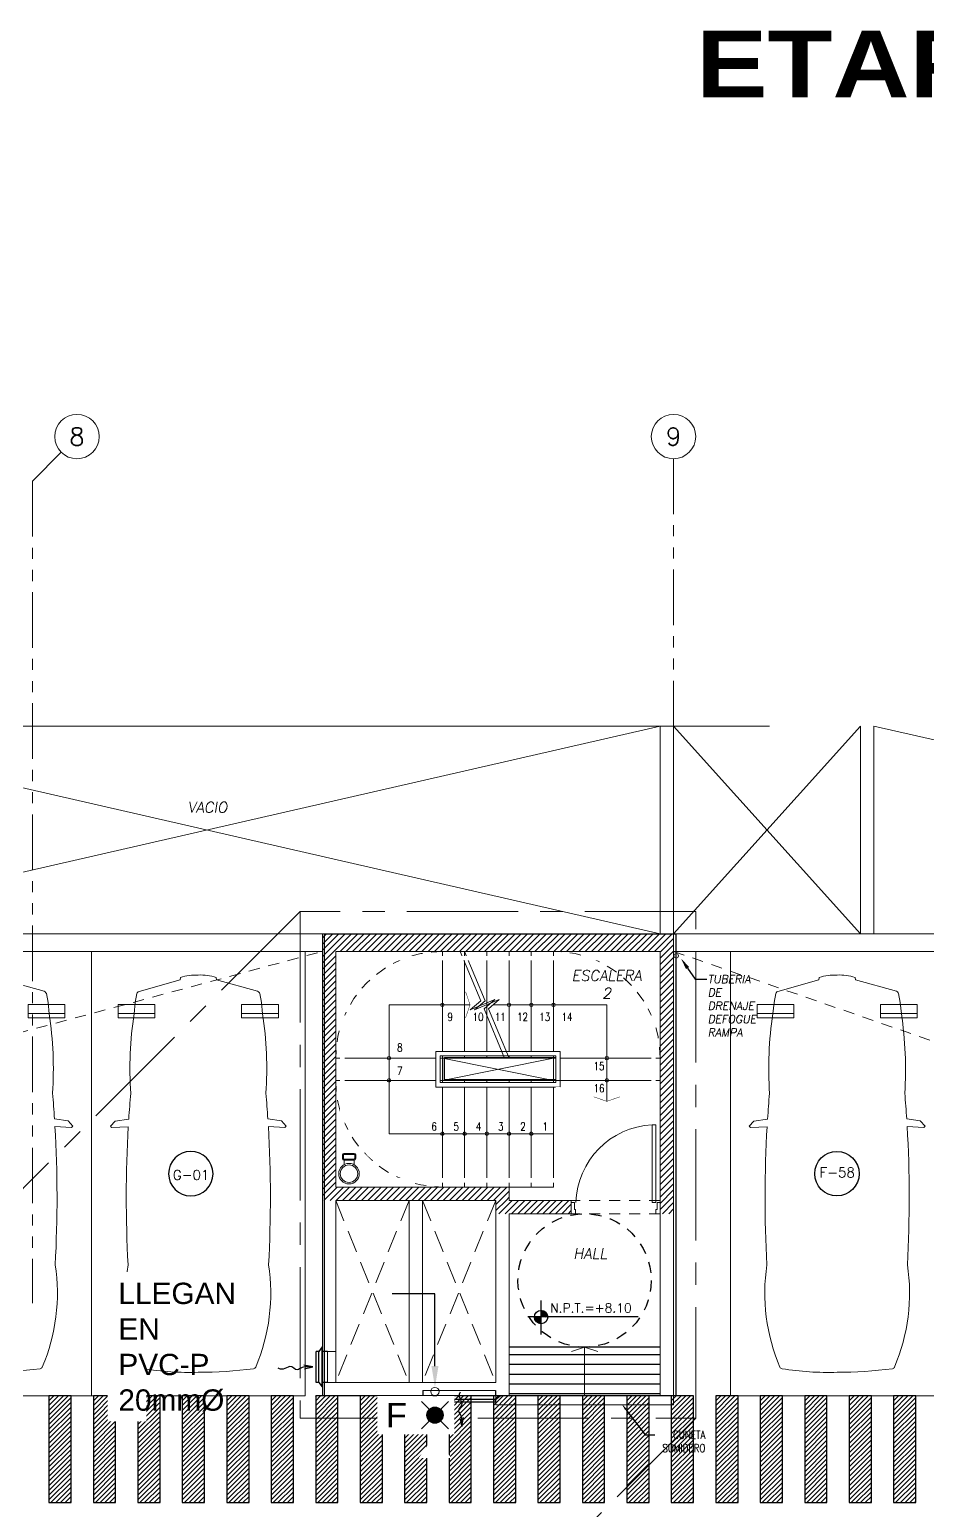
# Model space of a CAD drawing. Header units: millimetres. Extents: x 226317 to 226469, y 8188100 to 8188260.
# Drawn here: x 226388.61 to 226398.71, y 8188121.62 to 8188138.28 of the extents above; entities that cross this region are included whole.
import ezdxf
from ezdxf import colors
from ezdxf.entities.mleader import LeaderData, LeaderLine
from ezdxf.enums import TextEntityAlignment as Align
from ezdxf.math import Vec2, Vec3

# ---------------------------------------------------------------- set-up
doc = ezdxf.new("R2010")
doc.units = ezdxf.units.MM
doc.set_wipeout_variables(frame=1)
for name, pattern in [('CENTER', [2, 1.25, -0.25, 0.25, -0.25]), ('HIDDEN', [0.375, 0.25, -0.125]), ('HIDDEN2', [0.1875, 0.125, -0.0625]), ('PHANTOM', [2.5, 1.25, -0.25, 0.25, -0.25, 0.25, -0.25]), ('PHANTOM2', [1.25, 0.625, -0.125, 0.125, -0.125, 0.125, -0.125])]:
    doc.linetypes.add(name, pattern=pattern)
for name, color, linetype in [('A-BARANDAS', 8, 'Continuous'), ('A-COTAS INT', 8, 'Continuous'), ('A-EJES', 8, 'PHANTOM'), ('A-HATCH', 8, 'Continuous'), ('A-LINEAS', 8, 'Continuous'), ('A-MOBILIARIO', 8, 'Continuous'), ('A-MURO BAJO', 8, 'Continuous'), ('A-NIVELES-NPT', 8, 'Continuous'), ('A-NUMERO ESTAC', 8, 'Continuous'), ('A-PROYECCIONES', 8, 'HIDDEN2'), ('A-PUERTAS', 8, 'Continuous'), ('A-TEXTO-AMBIENTES', 8, 'Continuous'), ('A-TEXTO-INDICACIONES', 8, 'Continuous'), ('A_30_Extractores', 8, 'Continuous'), ('A_50_CortesElev', 8, 'CENTER'), ('CIRCULACION PEATONAL', 8, 'Continuous'), ('DLP_MURO BAJO', 8, 'Continuous'), ('L6 Linea fina', 8, 'Continuous'), ('MURO CF 120', 8, 'Continuous')]:
    doc.layers.add(name, color=color, linetype=linetype)
doc.layers.add('A-ETAPAS', color=8, linetype='Continuous', lineweight=35, plot=False)
for name, color, linetype, lineweight in [('A-MUROS', 8, 'Continuous', 30), ('MQ.DETECTOR HUMO', 5, 'Continuous', 30), ('MQ.FLECHAS', 135, 'Continuous', 15), ('MQ.TEXTO GENERAL', 8, 'Continuous', 40)]:
    doc.layers.add(name, color=color, linetype=linetype, lineweight=lineweight)
doc.layers.add('A-ÁREA COMÚN', color=8, linetype='Continuous', plot=False)
doc.styles.add('R160-75', font='ariblk.ttf', dxfattribs={"height": 0.6})
doc.styles.add('R80', font='romans.shx', dxfattribs={"width": 0.8, "oblique": 15, "height": 0.1})
doc.styles.add('ROMANS', font='ROMANS.shx', dxfattribs={"oblique": 10})
doc.styles.get("Standard").update_dxf_attribs({"font": 'arial.ttf'})
doc.styles.add('TXT_COTAS', font='romans.shx', dxfattribs={"width": 0.8})
pattern_1 = [(45, (1.768458536243998, -80.00223578419536), (-0.03535533905932738, 0.03535533905932738), [])]

# ---------------------------------------------------------------- blocks, each defined once
blk = doc.blocks.new('AVISADOR SONORO 1 EN 125')
blk.add_wipeout([(-0.6973033630051759, 0.18043970046551294), (-0.4329999999999927, 0), (-0.6973033630051759, -0.18043970046551294)]).dxf.layer = 'MQ.DETECTOR HUMO'
blk.add_wipeout([(-0.4329999999999927, 0.21649999999999636), (0, 0.21649999999999636), (0, -0.21649999999999636), (-0.4329999999999927, -0.21649999999999636)]).dxf.layer = 'MQ.DETECTOR HUMO'
at = {"layer": 'MQ.DETECTOR HUMO'}
h = blk.add_hatch(color=256, dxfattribs=at)
h.paths.add_polyline_path([(-0.2164999999995416, 1.591615728102624e-12), (-0.2807524361828655, 0.0642524361849155, 0.1989123673836356), (-0.3073666666664394, 2.273736754432321e-13, 0.1989123673780764), (-0.2807524361842297, -0.0642524361830965)])
h.paths.add_polyline_path([(-0.2807524361842297, -0.0642524361830965, 0.4142135623776499), (-0.152247563815763, -0.06425243618286913), (-0.2164999999995416, 1.591615728102624e-12)])
h.paths.add_polyline_path([(-0.152247563815763, -0.06425243618286913, 0.1989123673771977), (-0.1256333333335533, 2.273736754432321e-13, 0.1989123673822151), (-0.1522475638171272, 0.06425243618446075), (-0.2164999999995416, 1.591615728102624e-12)])
h.paths.add_polyline_path([(-0.2164999999995416, 1.591615728102624e-12), (-0.1522475638171272, 0.06425243618446075, 0.4142135623657308), (-0.2807524361828655, 0.0642524361849155)])
for p, q in [((-0.3695886181271817, -0.1530886181260485), (-0.06341138187417528, 0.1530886181278674)), ((-0.3695886181253627, 0.1530886181283222), (-0.06341138187326578, -0.1530886181265032))]:
    blk.add_line(p, q, dxfattribs=at)
blk.add_circle((-0.2164999999999964, 2.273736754432321e-13), 0.09086666666642247, dxfattribs=at)
blk = doc.blocks.new('ESTACION MANUAL 1 EN 125')
blk.add_wipeout([(-0.4329999999999927, 0.21649999999999636), (0, 0.21649999999999636), (0, -0.21649999999999636), (-0.4329999999999927, -0.21649999999999636)]).dxf.layer = 'MQ.DETECTOR HUMO'
at = {"layer": 'MQ.DETECTOR HUMO'}
blk.add_text('F', height=0.2750000000002501, dxfattribs=at).set_placement((-0.2165000000009059, 9.094947017729282e-13), align=Align.MIDDLE_CENTER)
blk = doc.blocks.new('MCF')
at = {"layer": 'MURO CF 120', "lineweight": 0}
h = blk.add_hatch(dxfattribs=at)
h.set_pattern_fill('_USER', color=8, scale=0.05, angle=45, style=0, pattern_type=0)
h.set_pattern_definition(pattern_1)
h.paths.add_polyline_path([(-48.09000099165132, -77.80005783587694), (-48.24015021629748, -77.80005783587694), (-48.24015021629748, -74.95004886109382), (-48.09000099165132, -74.95004886109382)])
h = blk.add_hatch(dxfattribs=at)
h.set_pattern_fill('_USER', color=8, scale=0.05, angle=45, style=0, pattern_type=0)
h.set_pattern_definition(pattern_1)
h.paths.add_polyline_path([(-48.0900009512261, -74.95004886761308), (-44.29000315975281, -74.9500487446785), (-44.29000315975281, -75.15004168823361), (-48.0900009512261, -75.1500418111682)])
h = blk.add_hatch(dxfattribs=at)
h.set_pattern_fill('_USER', color=8, scale=0.05, angle=45, style=0, pattern_type=0)
h.set_pattern_definition(pattern_1)
h.paths.add_polyline_path([(-44.44000100315316, -75.15004180930555), (-44.29000101535348, -75.15004181303084), (-44.29000101535348, -78.10008672624826), (-44.44000100315316, -78.10008672252297)])
h = blk.add_hatch(dxfattribs=at)
h.set_pattern_fill('_USER', color=8, scale=0.05, angle=45, style=0, pattern_type=0)
h.set_pattern_definition(pattern_1)
h.paths.add_polyline_path([(-46.14000102280988, -77.95014017261565), (-48.2401501982531, -77.95003909152001), (-48.24015020020306, -77.80004860367626), (-46.14000102475984, -77.8001496847719)])
h = blk.add_hatch(dxfattribs=at)
h.set_pattern_fill('_USER', color=8, scale=0.05, angle=45, style=0, pattern_type=0)
h.set_pattern_definition(pattern_1)
h.paths.add_polyline_path([(-45.44000142996083, -77.95008656568825), (-46.29000166000333, -77.95008656568825), (-46.29000166000333, -78.10004864353687), (-45.44000142996083, -78.10004864353687)])
blk = doc.blocks.new('EJES 1P')
at = {"layer": 'A-EJES', "color": 8, "linetype": 'PHANTOM2', "lineweight": 0}
blk.add_line((41.89755957908346, 5.415583045221865), (41.57433631157619, 5.092359777539968), dxfattribs=at)
for points in [[(48.78433626942569, 5.345278579741716), (48.78433520786348, -4.158154733479023)], [(41.57433628008584, 5.092359745875001), (41.57433525600936, -4.158155751414597)]]:
    blk.add_lwpolyline(points, dxfattribs=at)
at = {"layer": 'A-EJES', "color": 8, "linetype": 'Continuous', "lineweight": 0}
for centre in [(42.07433631713502, 5.592359740287066), (48.78433626898914, 5.59236075822264)]:
    blk.add_circle(centre, 0.25, dxfattribs=at)
at = {"layer": 'A-EJES', "color": 8, "linetype": 'Continuous', "lineweight": 0, "style": 'ROMANS'}
for s, p in [('8', (42.07433631713502, 5.592359739355743)), ('9', (48.78433626898914, 5.592360757291317))]:
    blk.add_text(s, height=0.2, dxfattribs=at).set_placement(p, align=Align.MIDDLE_CENTER)
blk = doc.blocks.new('EJE')
at = {"linetype": 'Continuous'}
blk.add_circle((-4.656613e-10, -3.7252903e-09), 0.5, dxfattribs=at)
at = {"layer": 'A-TEXTO-INDICACIONES', "style": 'ROMANS'}
blk.add_attdef('EJE', text='', height=0.22, rotation=1.067217058e-07, dxfattribs=at).set_placement((0.0068061400004788, 0.02766973558132052), align=Align.MIDDLE_CENTER)
blk = doc.blocks.new('numeración')
at = {"layer": 'A-NUMERO ESTAC', "color": 8, "lineweight": 0}
ref = blk.add_blockref('EJE', (-74.65543278484256, -87.20054372400045), dxfattribs=dict(at, xscale=-0.5, yscale=0.5, zscale=0.5, rotation=180))
ref.add_attrib('EJE', 'G-01', dxfattribs={"layer": 'A-TEXTO-INDICACIONES', "height": 0.11, "rotation": 359.9999998932783, "style": 'ROMANS'}).set_placement((-74.65202971483814, -87.21437859348953), align=Align.MIDDLE_CENTER)
at = {"layer": 'A-NUMERO ESTAC', "color": 8, "lineweight": 0, "xscale": 0.5, "yscale": 0.5, "zscale": 0.5}
blk.add_blockref('EJE', (-67.38830639203661, -87.20025485940278), dxfattribs=at).add_auto_attribs({'EJE': 'F-58'})
blk = doc.blocks.new('*U88')
at = {"color": 8, "lineweight": 0}
for p, q in [((587.0592686016532, -119.1568974256526), (587.0592686016532, -119.2302335689604)), ((587.2192686016532, -119.1568974256526), (587.2192686016532, -119.2302335689604))]:
    blk.add_line(p, q, dxfattribs=at)
for points in [[(587.2454964834011, -119.2542335689604), (587.2454964834011, -119.3129994779129, -0.4142135623730174), (587.2214964834011, -119.3369994779128), (587.0570407199053, -119.3369994779128, -0.4142135623730174), (587.0330407199053, -119.3129994779129), (587.0330407199053, -119.2542335689604, -0.4142135623730174), (587.0570407199053, -119.2302335689604), (587.2214964834011, -119.2302335689604, -0.4142135623730174)], [(587.229496483401, -119.2542335689604), (587.229496483401, -119.3129994779129, -0.414213562373095), (587.2214964834011, -119.3209994779128), (587.0570407199053, -119.3209994779128, -0.414213562373095), (587.0490407199053, -119.3129994779129), (587.0490407199053, -119.2542335689604, -0.414213562373095), (587.0570407199053, -119.2462335689603), (587.2214964834011, -119.2462335689603, -0.414213562373095)]]:
    blk.add_lwpolyline(points, format="xyb", close=True, dxfattribs=at)
for radius in [0.1640776609479181, 0.140077660947918]:
    blk.add_circle((587.1392686016532, -119.0136442273562), radius, dxfattribs=at)
blk = doc.blocks.new('ESC.3')
at = {"layer": 'A-LINEAS', "color": 8, "lineweight": 0}
blk.add_line((0.6000362004851922, 0.7250007009133697, -1.056008545519747e-06), (-1.249987434828654, 0.7249999791383743), dxfattribs=at)
at = {"layer": 'A-LINEAS', "color": 8, "linetype": 'Continuous', "lineweight": 0}
for p, q in [((-1.249987434974173, 0.125), (1.25650258269161e-05, -0.1250050263479352)), ((-1.249987434945069, -0.1250000009313226), (1.25650258269161e-05, 0.1249999990686774))]:
    blk.add_line(p, q, dxfattribs=at)
at = {"layer": 'A-LINEAS', "color": 8, "lineweight": 0}
blk.add_lwpolyline([(-0.3112893156649079, -0.7250000769272447), (0.5999790816858876, -0.7249997965991497), (0.6000362003396731, 0.7249978659674525)], dxfattribs=at)
at = {"layer": 'A-LINEAS', "color": 8, "lineweight": 0, "const_width": 0.004999999999999999}
for points in [[(-1.70257670735009, 0.3104793354868889), (-1.84997911658138, 0.3613019036129117), (-1.997381708439207, 0.3104800144210458)], [(-0.2604667660780251, -0.5775977186858654), (-0.3112893342040479, -0.725000130943954), (-0.2604674486792646, -0.8724027201533318)]]:
    blk.add_lwpolyline(points, dxfattribs=at)
at = {"layer": 'A-LINEAS', "color": 8, "linetype": 'Continuous', "lineweight": 0}
blk.add_lwpolyline([(-1.849970318202395, 0.3612988702952862), (-1.850008549052291, -0.7250006515532732), (-0.5722094846714754, -0.7250002175569534)], dxfattribs=at)
for centre in [(-0.9999879246752243, 0.7250000769272447), (-0.749987924733432, 0.7250000732019544), (-0.4999879247043282, 0.7250000750645995), (-0.2499879246461205, 0.7250000732019544), (1.207526656799018e-05, 0.7250000741332769), (-1.84998685028404, 0.1250862283632159), (0.6000027172558475, 0.1250000027939677), (-1.849986850254936, -0.1249137716367841), (0.6000027170230169, -0.1249999972060323), (-1.249987434974173, -0.7250004503875971), (-0.9999874349450693, -0.7250004475936294), (-0.7499874349741731, -0.7250004513189197), (1.25650258269161e-05, -0.7250004503875971)]:
    blk.add_circle(centre, 0.02, dxfattribs=at)
at = {"layer": 'A-MURO BAJO', "color": 8, "lineweight": 0}
for p, q in [((-1.249987434974173, 0.125), (-1.249987434712239, 1.325000000186265)), ((-1.249987434712239, 1.325000000186265), (-0.7499874265631661, 1.325000000186265)), ((-0.9999874349741731, 0.1250000027939677), (-0.9999874349450693, 1.325000002980232)), ((-0.7499874349159654, 0.1249999990686774), (-0.7499874349741731, 1.324999999254942)), ((-0.4999874350032769, 0.125), (-0.4999874349741731, 1.32500000204891)), ((-0.2499874349450693, 0.1249999981373549), (-0.2499874349450693, 1.325000000186265)), ((1.256508403457701e-05, 0.125), (1.256505493074656e-05, 1.325000001117587)), ((-1.249987434974173, 0.125), (1.25650258269161e-05, 0.1249999990686774)), ((-1.249987434945069, -0.125), (-1.249987434974173, 0.125)), ((-0.2499874349450693, 0.1249999990686774), (1.20001256413525, 0.1249999990686774)), ((-1.256639370694757e-05, -0.125), (1.25650258269161e-05, 0.1249999990686774)), ((-2.449987435014918, -0.125), (-1.249987430725014, -0.125)), ((-1.249987434945069, -0.125), (1.25650258269161e-05, -0.125)), ((-1.249987434974173, -1.325000000186265), (-1.249987434945069, -0.125)), ((-0.9999874348868616, -1.324999997392297), (-0.9999874349741731, -0.1249999972060323)), ((-0.7499874349159654, -1.325000001117587), (-0.7499874349741731, -0.1250000009313226)), ((-0.4999874349450693, -1.324999999254942), (-0.4999874350032769, -0.1249999990686774)), ((-0.2499874349159654, -1.325000001117587), (-0.2499874349741731, -0.1250000009313226)), ((-1.256639370694757e-05, -0.125), (1.200012564077042, -0.1250000009313226)), ((1.25650258269161e-05, -1.325000000186265), (1.256505493074656e-05, -0.125))]:
    blk.add_line(p, q, dxfattribs=at)
at = {"layer": 'A-PROYECCIONES', "color": 8, "lineweight": 0}
for centre, start, end in [((1.25650258269161e-05, 0.1249999990686774), 1.067217057814492e-07, 89.99999999833247), ((-1.249987434945069, -0.125), 180.0000001067217, 269.9999999983324), ((1.25650258269161e-05, -0.1249999972060323), 270.0000000016675, 0)]:
    blk.add_arc(centre, 1.200000000040745, start, end, dxfattribs=at)
at = {"color": 8, "lineweight": 0}
blk.add_wipeout([(-1.2749874349394756, -0.15000000092572852), (-1.3249874349278343, -0.200000000739464), (0.07501256503746827, -0.200000000739464), (0.07501256503746832, 0.20000000056433054), (-1.3249874349569375, 0.20000000046246713), (-1.3249874349569375, -0.200000000739464), (-1.2749874349394756, -0.15000000092572852), (-1.2749874349103714, 0.15000000168191807), (0.02501256504910985, 0.15000000168191807), (0.025012565049109807, -0.15000000092572852)], dxfattribs=at).translate(0, 0, 2.83665878468019e-06).dxf.layer = 'A-BARANDAS'
at = {"layer": 'A-BARANDAS', "color": 8, "lineweight": 0, "elevation": 2.83665878468019e-06}
for points in [[(-1.324987434898503, 0.2000000001862645), (-1.324987434927607, -0.2000000011175871), (0.07501256503746845, -0.2000000011175871), (0.07501256506657228, 0.2000000001862645)], [(0.02501256502000615, -0.1500000022351742), (-1.274987434939248, -0.1499999985098839), (-1.274987434851937, 0.1500000040978193), (0.02501256510731764, 0.150000000372529)]]:
    blk.add_lwpolyline(points, close=True, dxfattribs=at)
at = {"layer": 'A-LINEAS', "color": 8, "linetype": 'Continuous', "lineweight": 0}
for points in [[(-0.7499881189723965, -0.1250004200264812), (-0.5192178974393755, -0.6788461608812213), (-0.6384485283342656, -0.782692413777113), (-0.3615263415267691, -0.6673075882717967), (-0.4807561938650906, -0.7711537843570113), (-0.2499874349159654, -1.324996015056968)], [(-0.6999881189549342, -0.1250004190951586), (-0.4692178974510171, -0.6788461599498987), (-0.5884485283168033, -0.7826924128457904), (-0.3115263415093068, -0.6673075873404741), (-0.4307561938476283, -0.7711537834256887), (-0.199987434927607, -1.324996014125645)]]:
    blk.add_lwpolyline(points, dxfattribs=at)
at = {"layer": 'A-MURO BAJO', "color": 8, "lineweight": 0}
blk.add_line((-2.449987435014918, 0.1250000009313226), (-1.249987430725014, 0.1250000009313226), dxfattribs=at)
at = {"color": 8, "lineweight": 0}
blk.add_wipeout([(-2.3999874349080894, 0.2000004248851246), (-2.3499874348208794, 0.20000042277719077), (-2.3499874349721885, -1.2249999990268159), (1.1000125670674996, -1.2249999973485455), (1.1000125663051337, 0.7220561561169787), (0.5970689386490186, 1.225000017704969), (-1.2499874329026273, 1.224999999889395), (-1.2499874329385547, 1.2749999996666486), (0.617779641681844, 1.2749999997944859), (1.1500125670066823, 0.7427668285102045), (1.1500125670614885, -1.27500000088683), (-2.3999874349459813, -1.2749999966961356)], dxfattribs=at).translate(0, 0, 2.40002069768019e-06).dxf.layer = 'A-BARANDAS'
at = {"color": 8, "lineweight": 0, "xscale": 0.7035271998764586, "yscale": 0.7035271998764586, "zscale": 0.7035271998764586, "rotation": 1.373106700748747e-06}
blk.add_blockref('*U88', (-412.01844825843, 84.90434648562223), dxfattribs=at)
at = {"color": 8, "lineweight": 0}
blk.add_wipeout([(-1.2749874348517107, 0.20000000018626451), (-1.2749874447382328, 1.22499999964826), (-1.2499874347338404, 1.224999999889395), (-1.2499874329383287, 1.2749999996666486), (-1.324987434898277, 1.2749999996666486), (-1.324987434956711, 0.20000000046246746)], dxfattribs=at).translate(0, 0, 2.83665878468019e-06).dxf.layer = 'A-BARANDAS'
blk = doc.blocks.new('A$C5E423DB2')
at = {"layer": 'A-PUERTAS', "color": 8, "lineweight": 0}
for p, q in [((0.0380998527398333, 0.0999998934566975), (0.0380998511100188, 0.7999998889863491)), ((0.0380998511100188, 0.7999998889863491), (0.0730998511426151, 0.7999998852610588)), ((0.0730998511426151, 0.7999998852610588), (0.0730998527724296, 0.0999998934566975)), ((0.0380998527398333, 0.0999998934566975), (0.0730998527724296, 0.0999998934566975))]:
    blk.add_line(p, q, dxfattribs=at)
at = {"layer": 'A-PUERTAS', "color": 8, "linetype": 'Continuous', "lineweight": 0}
for p, q in [((-1.472653821e-07, -1.11758709e-07), (-1.472653821e-07, 0.0999998897314072)), ((-1.472653821e-07, 0.0999998897314072), (0.0280998527305201, 0.0999998934566975)), ((0.0280998527305201, 0.0380998887121678), (0.0280998527305201, 0.0999998934566975)), ((0.0380998527398333, 0.0380998887121678), (0.0280998527305201, 0.0380998887121678)), ((0.0380998527398333, -1.11758709e-07), (0.0380998527398333, 0.0380998887121678)), ((0.7618998530087993, -1.11758709e-07), (0.7618998530087993, 0.0380998887121678)), ((0.7618998530087993, 0.0380998887121678), (0.7718998530181125, 0.0380998887121678)), ((0.7999998530140147, 0.0999998897314072), (0.7718998530181125, 0.0999998934566975)), ((0.7718998530181125, 0.0380998887121678), (0.7718998530181125, 0.0999998934566975)), ((0.7999998528975995, -1.11758709e-07), (0.7999998528975995, 0.0999998897314072)), ((-1.472653821e-07, -1.11758709e-07), (0.0380998527398333, -1.11758709e-07)), ((0.7999998530140147, -1.11758709e-07), (0.7618998530087993, -1.11758709e-07))]:
    blk.add_line(p, q, dxfattribs=at)
blk.add_arc((0.0365533265285194, 0.0793452113866806), 0.7215807719765989, 1.640270668491661, 87.09684895294437, dxfattribs=at)
blk = doc.blocks.new('*U60')
at = {"color": 8, "lineweight": 0, "ltscale": 0.5}
for p, q in [((0.2999999999064606, 4.301899374723462), (0.712564089486434, 4.301899372860816)), ((2.099999999894819, 4.301899374723462), (1.687435910314844, 4.301899374723462))]:
    blk.add_line(p, q, dxfattribs=at)
for points in [[(0, 0), (2.400000000000003, 0), (2.400000000000003, 5), (0, 5)], [(0.2999999999064606, 4.405005575418499), (0.2999999999064606, 4.25500557504597), (0.712564089486434, 4.25500557504597), (0.712564089486434, 4.405005573555852)], [(1.687435910314844, 4.405005575418499), (1.687435910314844, 4.25500557504597), (2.099999999894819, 4.25500557504597), (2.099999999894819, 4.405005575418499)]]:
    blk.add_lwpolyline(points, close=True, dxfattribs=at)
blk.add_lwpolyline([(1.987528844945797, 3.028522202071265), (2.174826331529359, 3.017961387783316), (2.188677233038063, 3.033225936144618), (2.135582110820861, 3.092103478759553), (1.982238905377762, 3.114782713422947, 0.005253419644038889), (1.960610162169651, 3.403024230234966, 0.05323468880448375), (1.922881289012321, 4.298445265069629), (1.909960859082231, 4.423920004889395), (1.890709687699156, 4.525403541773585), (1.886232188128608, 4.534997764310868, 0.2186562557100147), (1.867137849190796, 4.551199094653156), (1.405784301436099, 4.68041331440213), (1.402100344206071, 4.707649311509477, 0.09155394760763061), (1.199999999999965, 4.734330136008744, 0.09162043732155131), (0.9978996558110811, 4.708804217427994), (0.9942156983651791, 4.681568217724587), (0.532862150615877, 4.552353999814748, 0.2186562552153479), (0.5137678116788742, 4.536152669489409), (0.509290312102123, 4.526558446958687), (0.4900391407772553, 4.4250749100745), (0.4771187106999186, 4.299600172615821, 0.05323468880111815), (0.4393898377046448, 3.404179129908862, 0.005253420110187526), (0.4177610936803398, 3.115937606692341), (0.2644178889804173, 3.093258382082013), (0.2113227668214244, 3.034380841329721), (0.2251736682137129, 3.01911629296842), (0.4124711549047355, 3.029677107255861, 0.02826491459471849), (0.4099966653127016, 1.475695204805616, 0.1399238157925407), (0.5546126963907227, 0.324876973164095, 0.2721479777528903), (0.5785017503985411, 0.3060667694362756, 0.035352843949907), (1.200000000000272, 0.2656698639912349, 0.0456386399384704), (1.819188438492293, 0.3049118635303407, 0.2721479761988349), (1.843077493167715, 0.3237220675503025, 0.1398888083936435), (1.990003335143852, 1.474540296761161, 0.02826491464424222)], format="xyb", close=True, dxfattribs=at)
blk = doc.blocks.new('*U24')
at = {"layer": 'CIRCULACION PEATONAL'}
h = blk.add_hatch(dxfattribs=at)
h.set_pattern_fill('ANSI31', color=256, scale=0.3)
h.set_pattern_definition([(45, (44.25036784235422, 0), (-0.02651650429449553, 0.02651650429449553), [])])
h.paths.add_polyline_path([(44.54736672583536, 0.2275326177477837), (44.29736672589357, 0.2275326177477837), (44.29736672589357, -0.9724673796445131), (44.54736672583536, -0.9724673796445131)])
h = blk.add_hatch(dxfattribs=at)
h.set_pattern_fill('ANSI31', color=256, scale=0.3)
h.set_pattern_definition([(45, (44.75036784235422, 0), (-0.02651650429449553, 0.02651650429449553), [])])
h.paths.add_polyline_path([(45.04736672583536, 0.2275326177477837), (44.79736672589357, 0.2275326177477837), (44.79736672589357, -0.9724673796445131), (45.04736672583536, -0.9724673796445131)])
h = blk.add_hatch(dxfattribs=at)
h.set_pattern_fill('ANSI31', color=256, scale=0.3)
h.set_pattern_definition([(45, (45.25036784235422, 0), (-0.02651650429449553, 0.02651650429449553), [])])
h.paths.add_polyline_path([(45.54736672583536, 0.2275326177477837), (45.29736672589357, 0.2275326177477837), (45.29736672589357, -0.9724673796445131), (45.54736672583536, -0.9724673796445131)])
h = blk.add_hatch(dxfattribs=at)
h.set_pattern_fill('ANSI31', color=256, scale=0.3)
h.set_pattern_definition([(45, (45.75036784235422, 0), (-0.02651650429449553, 0.02651650429449553), [])])
h.paths.add_polyline_path([(46.04736672583536, 0.2275326177477837), (45.79736672589357, 0.2275326177477837), (45.79736672589357, -0.9724673796445131), (46.04736672583536, -0.9724673796445131)])
h = blk.add_hatch(dxfattribs=at)
h.set_pattern_fill('ANSI31', color=256, scale=0.3)
h.set_pattern_definition([(45, (46.25036784235422, 0), (-0.02651650429449553, 0.02651650429449553), [])])
h.paths.add_polyline_path([(46.54736672583536, 0.2275326177477837), (46.29736672589357, 0.2275326177477837), (46.29736672589357, -0.9724673796445131), (46.54736672583536, -0.9724673796445131)])
h = blk.add_hatch(dxfattribs=at)
h.set_pattern_fill('ANSI31', color=256, scale=0.3)
h.set_pattern_definition([(45, (46.75036784235422, 0), (-0.02651650429449553, 0.02651650429449553), [])])
h.paths.add_polyline_path([(47.04736672583536, 0.2275326177477837), (46.79736672589357, 0.2275326177477837), (46.79736672589357, -0.9724673796445131), (47.04736672583536, -0.9724673796445131)])
h = blk.add_hatch(dxfattribs=at)
h.set_pattern_fill('ANSI31', color=256, scale=0.3)
h.set_pattern_definition([(45, (47.25036784235422, 0), (-0.02651650429449553, 0.02651650429449553), [])])
h.paths.add_polyline_path([(47.54736672583536, 0.2275326177477837), (47.29736672589357, 0.2275326177477837), (47.29736672589357, -0.9724673796445131), (47.54736672583536, -0.9724673796445131)])
h = blk.add_hatch(dxfattribs=at)
h.set_pattern_fill('ANSI31', color=256, scale=0.3)
h.set_pattern_definition([(45, (47.75036784235422, 0), (-0.02651650429449553, 0.02651650429449553), [])])
h.paths.add_polyline_path([(48.04736672583536, 0.2275326177477837), (47.79736672589357, 0.2275326177477837), (47.79736672589357, -0.9724673796445131), (48.04736672583536, -0.9724673796445131)])
h = blk.add_hatch(dxfattribs=at)
h.set_pattern_fill('ANSI31', color=256, scale=0.3)
h.set_pattern_definition([(45, (48.25036784235422, 0), (-0.02651650429449553, 0.02651650429449553), [])])
h.paths.add_polyline_path([(48.54736672583536, 0.2275326177477837), (48.29736672589357, 0.2275326177477837), (48.29736672589357, -0.9724673796445131), (48.54736672583536, -0.9724673796445131)])
h = blk.add_hatch(dxfattribs=at)
h.set_pattern_fill('ANSI31', color=256, scale=0.3)
h.set_pattern_definition([(45, (48.75036784235422, 0), (-0.02651650429449553, 0.02651650429449553), [])])
h.paths.add_polyline_path([(49.04736672583536, 0.2275326177477837), (48.79736672589357, 0.2275326177477837), (48.79736672589357, -0.9724673796445131), (49.04736672583536, -0.9724673796445131)])
h = blk.add_hatch(dxfattribs=at)
h.set_pattern_fill('ANSI31', color=256, scale=0.3)
h.set_pattern_definition([(45, (49.25036784235422, 0), (-0.02651650429449553, 0.02651650429449553), [])])
h.paths.add_polyline_path([(49.54736672583536, 0.2275326177477837), (49.29736672589357, 0.2275326177477837), (49.29736672589357, -0.9724673796445131), (49.54736672583536, -0.9724673796445131)])
h = blk.add_hatch(dxfattribs=at)
h.set_pattern_fill('ANSI31', color=256, scale=0.3)
h.set_pattern_definition([(45, (49.75036784235422, 0), (-0.02651650429449553, 0.02651650429449553), [])])
h.paths.add_polyline_path([(50.04736672583536, 0.2275326177477837), (49.79736672589357, 0.2275326177477837), (49.79736672589357, -0.9724673796445131), (50.04736672583536, -0.9724673796445131)])
h = blk.add_hatch(dxfattribs=at)
h.set_pattern_fill('ANSI31', color=256, scale=0.3)
h.set_pattern_definition([(45, (50.25036784235422, 0), (-0.02651650429449553, 0.02651650429449553), [])])
h.paths.add_polyline_path([(50.54736672583536, 0.2275326177477837), (50.29736672589357, 0.2275326177477837), (50.29736672589357, -0.9724673796445131), (50.54736672583536, -0.9724673796445131)])
h = blk.add_hatch(dxfattribs=at)
h.set_pattern_fill('ANSI31', color=256, scale=0.3)
h.set_pattern_definition([(45, (50.75036784235422, 0), (-0.02651650429449553, 0.02651650429449553), [])])
h.paths.add_polyline_path([(51.04736672583536, 0.2275326177477837), (50.79736672589357, 0.2275326177477837), (50.79736672589357, -0.9724673796445131), (51.04736672583536, -0.9724673796445131)])
h = blk.add_hatch(dxfattribs=at)
h.set_pattern_fill('ANSI31', color=256, scale=0.3)
h.set_pattern_definition([(45, (51.25036784235422, 0), (-0.02651650429449553, 0.02651650429449553), [])])
h.paths.add_polyline_path([(51.54736672583536, 0.2275326177477837), (51.29736672589357, 0.2275326177477837), (51.29736672589357, -0.9724673796445131), (51.54736672583536, -0.9724673796445131)])
h = blk.add_hatch(dxfattribs=at)
h.set_pattern_fill('ANSI31', color=256, scale=0.3)
h.set_pattern_definition([(45, (51.75036784235422, 0), (-0.02651650429449553, 0.02651650429449553), [])])
h.paths.add_polyline_path([(52.04736672583536, 0.2275326177477837), (51.79736672589357, 0.2275326177477837), (51.79736672589357, -0.9724673796445131), (52.04736672583536, -0.9724673796445131)])
h = blk.add_hatch(dxfattribs=at)
h.set_pattern_fill('ANSI31', color=256, scale=0.3)
h.set_pattern_definition([(45, (52.25036784235422, 0), (-0.02651650429449553, 0.02651650429449553), [])])
h.paths.add_polyline_path([(52.54736672583536, 0.2275326177477837), (52.29736672589357, 0.2275326177477837), (52.29736672589357, -0.9724673796445131), (52.54736672583536, -0.9724673796445131)])
h = blk.add_hatch(dxfattribs=at)
h.set_pattern_fill('ANSI31', color=256, scale=0.3)
h.set_pattern_definition([(45, (52.75036784235422, 0), (-0.02651650429449553, 0.02651650429449553), [])])
h.paths.add_polyline_path([(53.04736672583536, 0.2275326177477837), (52.79736672589357, 0.2275326177477837), (52.79736672589357, -0.9724673796445131), (53.04736672583536, -0.9724673796445131)])
h = blk.add_hatch(dxfattribs=at)
h.set_pattern_fill('ANSI31', color=256, scale=0.3)
h.set_pattern_definition([(45, (53.25036784235422, 0), (-0.02651650429449553, 0.02651650429449553), [])])
h.paths.add_polyline_path([(53.54736672583536, 0.2275326177477837), (53.29736672589357, 0.2275326177477837), (53.29736672589357, -0.9724673796445131), (53.54736672583536, -0.9724673796445131)])
h = blk.add_hatch(dxfattribs=at)
h.set_pattern_fill('ANSI31', color=256, scale=0.3)
h.set_pattern_definition([(45, (53.75036784235422, 0), (-0.02651650429449553, 0.02651650429449553), [])])
h.paths.add_polyline_path([(54.04736672583536, 0.2275326177477837), (53.79736672589357, 0.2275326177477837), (53.79736672589357, -0.9724673796445131), (54.04736672583536, -0.9724673796445131)])
for points in [[(44.29736672589357, -0.9724673796445131), (44.54736672583536, -0.9724673796445131), (44.54736672583536, 0.2275326177477837), (44.29736672589357, 0.2275326177477837)], [(44.79736672589357, -0.9724673796445131), (45.04736672583536, -0.9724673796445131), (45.04736672583536, 0.2275326177477837), (44.79736672589357, 0.2275326177477837)], [(45.29736672589357, -0.9724673796445131), (45.54736672583536, -0.9724673796445131), (45.54736672583536, 0.2275326177477837), (45.29736672589357, 0.2275326177477837)], [(45.79736672589357, -0.9724673796445131), (46.04736672583536, -0.9724673796445131), (46.04736672583536, 0.2275326177477837), (45.79736672589357, 0.2275326177477837)], [(46.29736672589357, -0.9724673796445131), (46.54736672583536, -0.9724673796445131), (46.54736672583536, 0.2275326177477837), (46.29736672589357, 0.2275326177477837)], [(46.79736672589357, -0.9724673796445131), (47.04736672583536, -0.9724673796445131), (47.04736672583536, 0.2275326177477837), (46.79736672589357, 0.2275326177477837)], [(47.29736672589357, -0.9724673796445131), (47.54736672583536, -0.9724673796445131), (47.54736672583536, 0.2275326177477837), (47.29736672589357, 0.2275326177477837)], [(47.79736672589357, -0.9724673796445131), (48.04736672583536, -0.9724673796445131), (48.04736672583536, 0.2275326177477837), (47.79736672589357, 0.2275326177477837)], [(48.29736672589357, -0.9724673796445131), (48.54736672583536, -0.9724673796445131), (48.54736672583536, 0.2275326177477837), (48.29736672589357, 0.2275326177477837)], [(48.79736672589357, -0.9724673796445131), (49.04736672583536, -0.9724673796445131), (49.04736672583536, 0.2275326177477837), (48.79736672589357, 0.2275326177477837)], [(49.29736672589357, -0.9724673796445131), (49.54736672583536, -0.9724673796445131), (49.54736672583536, 0.2275326177477837), (49.29736672589357, 0.2275326177477837)], [(49.79736672589357, -0.9724673796445131), (50.04736672583536, -0.9724673796445131), (50.04736672583536, 0.2275326177477837), (49.79736672589357, 0.2275326177477837)], [(50.29736672589357, -0.9724673796445131), (50.54736672583536, -0.9724673796445131), (50.54736672583536, 0.2275326177477837), (50.29736672589357, 0.2275326177477837)], [(50.79736672589357, -0.9724673796445131), (51.04736672583536, -0.9724673796445131), (51.04736672583536, 0.2275326177477837), (50.79736672589357, 0.2275326177477837)], [(51.29736672589357, -0.9724673796445131), (51.54736672583536, -0.9724673796445131), (51.54736672583536, 0.2275326177477837), (51.29736672589357, 0.2275326177477837)], [(51.79736672589357, -0.9724673796445131), (52.04736672583536, -0.9724673796445131), (52.04736672583536, 0.2275326177477837), (51.79736672589357, 0.2275326177477837)], [(52.29736672589357, -0.9724673796445131), (52.54736672583536, -0.9724673796445131), (52.54736672583536, 0.2275326177477837), (52.29736672589357, 0.2275326177477837)], [(52.79736672589357, -0.9724673796445131), (53.04736672583536, -0.9724673796445131), (53.04736672583536, 0.2275326177477837), (52.79736672589357, 0.2275326177477837)], [(53.29736672589357, -0.9724673796445131), (53.54736672583536, -0.9724673796445131), (53.54736672583536, 0.2275326177477837), (53.29736672589357, 0.2275326177477837)], [(53.79736672589357, -0.9724673796445131), (54.04736672583536, -0.9724673796445131), (54.04736672583536, 0.2275326177477837), (53.79736672589357, 0.2275326177477837)]]:
    blk.add_lwpolyline(points, close=True, dxfattribs=at)
blk = doc.blocks.new('SIM NIVEL PLANTA')
at = {"linetype": 'Continuous'}
h = blk.add_hatch(dxfattribs=at)
h.set_pattern_fill('_USER', color=256, scale=0.0999963382923852, angle=45, style=0, pattern_type=0)
h.set_pattern_definition([(45, (35396.10580914898, 26516.48920438578), (-0.0707080889003696, 0.0707080889003696), [])])
h.paths.add_polyline_path([(-17.03192196782002, 1e-16), (-15.53208676343602, 1e-16, 0.4092090227661144), (-17.03192196782002, 1.474380134766136)])
h.paths.add_polyline_path([(-18.53175717220401, -1e-16, 0.4192358746569979), (-17.03192196782002, -1.525729753993459), (-17.03192196782002, 0)])
for p, q in [((-17.03192196782002, -3.974827738415029), (-17.03192196782002, 3.71603278895526)), ((4.8125218776986, 0), (-20, 0))]:
    blk.add_line(p, q)
blk.add_circle((-17.03192196782002, -0.0256748096136619), 1.500054944379798, dxfattribs=at)
at = {"style": 'R80'}
blk.add_attdef('N.P.T.+0.00', text='', height=2.029999999999998, dxfattribs=at).set_placement((-5.827213661814135, 2.014999999999999), align=Align.MIDDLE_CENTER)
blk = doc.blocks.new('flujo11')
at = {"layer": 'L6 Linea fina'}
for p, q in [((-3.637978807091713e-12, 1.716671249596402e-11), (-0.01975948283597972, -0.09977855120757795)), ((0.02124132197786821, -0.09320197943259245), (-3.637978807091713e-12, 1.716671249596402e-11))]:
    blk.add_line(p, q, dxfattribs=at)
blk.add_open_spline([(-3.637978807091713e-12, 1.716671249596402e-11), (0.006393635470885783, -0.04336950148592678), (-0.01596333806173789, -0.1047468522480131), (0.06082864266136312, -0.1904933907868553), (-0.03459740433936531, -0.239979104040799), (0.03728839918585436, -0.3311847875369267), (0.02226173071176163, -0.3716825171610481), (0.01559715045641497, -0.3896439415281066)], degree=3, knots=[0, 0, 0, 0, 0.0524683736910414, 0.0807049177553039, 0.1300474905255351, 0.1600670100144775, 0.1839925524975523, 0.1839925524975523, 0.1839925524975523, 0.1839925524975523], dxfattribs=at)
blk = doc.blocks.new('TEXTOSSS')
at = {"layer": 'A-NIVELES-NPT', "xscale": 0.05, "yscale": 0.05, "zscale": 0.05}
blk.add_blockref('SIM NIVEL PLANTA', (-72.59476439619903, -77.61151857301593), dxfattribs=at).add_auto_attribs({'N.P.T.+0.00': 'N.P.T.=+8.10'})
at = {"layer": 'A-TEXTO-AMBIENTES', "color": 8, "lineweight": 0, "char_height": 0.12, "attachment_point": 5, "style": 'ROMANS'}
for s, insert, width in [('VACIO', (-77.19927579481737, -71.87789448630065), 2.556211270681947), ('ESCALERA 2', (-72.70782822571346, -73.87076465040445), 0.8683553517320113), ('HALL ', (-72.89334026942379, -76.89714307058603), 2.556211270681947)]:
    blk.add_mtext(s, dxfattribs=dict(at, insert=insert, width=width))
at = {"layer": 'A-TEXTO-INDICACIONES', "color": 8, "lineweight": 0, "style": 'ROMANS', "width": 0.8}
for s, p in [('9', (-74.43801018968225, -74.28094047959894)), ('10', (-74.09372510705725, -74.28094048798084)), ('11', (-73.84372510702815, -74.28094049263746)), ('12', (-73.59372510702815, -74.28094049915671)), ('13', (-73.34372510702815, -74.28094005491585)), ('14', (-73.09372510705725, -74.2809405112639)), ('8', (-75.00540088224807, -74.62624888774008)), ('15', (-72.73397389129968, -74.83477068971843)), ('7', (-75.00540088224807, -74.88809004519135)), ('16', (-72.73397447989555, -75.08485691528767)), ('6', (-74.6196438667539, -75.51471483428031)), ('5', (-74.3696438666957, -75.51471483986825)), ('4', (-74.11964386663749, -75.5147148463875)), ('3', (-73.8696438666957, -75.51471485197544)), ('2', (-73.61964386666659, -75.51471485756338)), ('1', (-73.3696438667539, -75.51471486408263))]:
    blk.add_text(s, height=0.09, dxfattribs=at).set_placement(p, align=Align.RIGHT)
at = {"layer": 'A-TEXTO-INDICACIONES', "color": 8, "lineweight": 0}
ml = blk.add_multileader_mtext('Standard', dxfattribs=at)
ml.set_content('\\pxsm1,ql,t16;TUBERIA DE DRENAJE DEFOGUE RAMPA', color=8, style='ROMANS')
ml.set_leader_properties(color=7)
ml.build(insert=Vec2(0, 0))
ml.multileader.update_dxf_attribs({"dogleg_length": 1.307325214856923, "arrow_head_size": 0.13, "scale": 0.1})
ctx = ml.context
ctx.base_point, ctx.scale, ctx.char_height, ctx.arrow_head_size, ctx.landing_gap_size, ctx.plane_origin = Vec3(-71.58324262294809, -73.81184845324606), 0.1, 0.09000000000000001, 0.13, 0.01, Vec3(-71.79287531861337, -74.18121524341404)
notes = []
notes.append((ctx, [(0, (1, 1, 0), (-71.71397514443379, -73.81184845324606), (1, 0), 0.1307325214856923, [(0, [(-71.87255716026993, -73.5792401721701)], 0, [])])]))
ctx.mtext.insert, ctx.mtext.width, ctx.mtext.defined_height, ctx.mtext.flow_direction = Vec3(-71.57324262295151, -73.76684845332056), 1.259530018563944, 0.04369191216492239, 5
ml = blk.add_multileader_mtext('Standard', dxfattribs=at)
ml.set_content('CUNETA SUMIDERO', color=8, style='TXT_COTAS')
ml.set_leader_properties(color=7)
ml.build(insert=Vec2(0, 0))
ml.multileader.update_dxf_attribs({"dogleg_length": 0.1104934798556762, "arrow_head_size": 0.07})
ctx = ml.context
ctx.base_point, ctx.char_height, ctx.arrow_head_size, ctx.landing_gap_size, ctx.plane_origin = Vec3(-72.16598028980047, -78.93741198908538), 0.09, 0.07, 0.05, Vec3(-71.78519817694905, -79.69209998473525)
ctx.text_align_type = 2
notes.append((ctx, [(0, (1, 1, 0), (-72.27647376965615, -78.93741198908538), (1, 0), 0.1104934798556762, [(0, [(-72.53590944272582, -78.59581242129207)], 0, [])])]))
ctx.mtext.insert, ctx.mtext.width, ctx.mtext.alignment, ctx.mtext.flow_direction = Vec3(-71.59826600408996, -78.89241198915988), 0.61428239903762, 3, 5
for ctx, leaders in notes:
    for number, flags, end, landing, length, lines in leaders:
        leader = LeaderData()
        leader.index, (leader.has_last_leader_line, leader.has_dogleg_vector, leader.attachment_direction) = number, flags
        leader.last_leader_point, leader.dogleg_vector, leader.dogleg_length = Vec3(end), Vec3(landing), length
        for number, points, colour, breaks in lines:
            line = LeaderLine()
            line.index, line.vertices, line.color, line.breaks = number, Vec3.list(points), colors.encode_raw_color(colour), breaks
            leader.lines.append(line)
        ctx.leaders.append(leader)
blk = doc.blocks.new('arq. estac.')
at = {"layer": 'A-HATCH'}
h = blk.add_hatch(dxfattribs=at)
h.set_pattern_fill('_USER', color=256, scale=0.11, pattern_type=0)
h.set_pattern_definition([(0, (226695.2232022795, 8188127.5538956), (0, 0.11), [])])
h.paths.add_polyline_path([(226691.1241249521, 8188127.553895547), (226691.124123809, 8188128.103803631), (226689.4241144589, 8188128.103895727), (226689.4241144622, 8188127.5538956)])
at = {"color": 8, "lineweight": 0}
blk.add_lwpolyline([(226641.6542722707, 8188135.210352908), (226666.0061087462, 8188135.089966951), (226666.0759879192, 8188135.493328036), (226666.1639702985, 8188134.701273652), (226666.2116289203, 8188135.089966951), (226692.3541587995, 8188135.089966952)], dxfattribs=at)
at = {"color": 8, "linetype": 'HIDDEN', "lineweight": 0}
for points in [[(226687.4742624247, 8188129.753851049), (226688.2991558673, 8188127.703851032), (226688.299305785, 8188129.753851034), (226687.4742623827, 8188127.703851053)], [(226689.2742623295, 8188129.753851049), (226688.4493688869, 8188127.703851032), (226688.4492189691, 8188129.753851034), (226689.2742623714, 8188127.703851053)]]:
    blk.add_lwpolyline(points, dxfattribs=at)
at = {"color": 8, "lineweight": 0}
blk.add_circle((226691.304124725, 8188132.504373855), 0.025, dxfattribs=at)
at = {"layer": 'A-HATCH'}
for p, q in [((226691.124123809, 8188128.103803631), (226689.4240332365, 8188128.103895731)), ((226691.1241249521, 8188127.553895547), (226689.4241144622, 8188127.5538956))]:
    blk.add_line(p, q, dxfattribs=at)
at = {"layer": 'A-LINEAS', "color": 8, "lineweight": 0}
blk.add_lwpolyline([(226690.4214227664, 8188128.053024078), (226690.2740203584, 8188128.103846651), (226690.1266177653, 8188128.053024766)], dxfattribs=at)
at = {"layer": 'A-LINEAS', "color": 8, "linetype": 'Continuous', "lineweight": 0}
blk.add_lwpolyline([(226690.2740291568, 8188128.103843617), (226690.2740100284, 8188127.560693856)], dxfattribs=at)
at = {"layer": 'A-LINEAS', "color": 8, "lineweight": 0, "elevation": -3.651269654735088e-10}
blk.add_lwpolyline([(226691.2741252102, 8188127.553895263), (226691.2741252102, 8188127.453895262), (226689.2741144557, 8188127.453904231), (226689.2741144557, 8188127.553904231)], close=True, dxfattribs=at)
at = {"layer": 'A-MURO BAJO', "color": 8, "lineweight": 0}
for p, q in [((226691.1252271192, 8188135.089966949, -1.242521553591208e-06), (226680.9247552882, 8188132.753768792)), ((226680.9247604965, 8188135.089966949, -6.607622510515954e-07), (226691.1251750429, 8188132.75389134, -1.242521553591208e-06)), ((226693.375285953, 8188135.08996695, -1.242521553591208e-06), (226691.2751752946, 8188132.753895014, -1.242521553591208e-06)), ((226691.2752272825, 8188135.089966949, -1.242521553591208e-06), (226693.3752769667, 8188132.753895015, -1.242521553591208e-06)), ((226693.375285953, 8188135.08996695, -1.242521553591208e-06), (226693.3752769677, 8188132.754117911, -1.242521553591208e-06)), ((226693.525276969, 8188132.754122143, -1.242521553591208e-06), (226693.5252973155, 8188135.089966948, -1.242521553591208e-06)), ((226693.5252973155, 8188135.089966948, -1.242521553591208e-06), (226703.7253096636, 8188132.753895016, -1.242521648237016e-06)), ((226668.074792943, 8188132.553895663), (226687.3241145769, 8188132.553899121))]:
    blk.add_line(p, q, dxfattribs=at)
at = {"layer": 'A-MURO BAJO', "color": 8, "lineweight": 0, "elevation": -1.242521553591208e-06}
for points in [[(226691.125175045, 8188132.753973905), (226691.1252271192, 8188135.089966949)], [(226691.2751752838, 8188132.753470279), (226691.2752272825, 8188135.089966949)]]:
    blk.add_lwpolyline(points, dxfattribs=at)
at = {"layer": 'A-MURO BAJO', "color": 8, "lineweight": 0}
for points in [[(226668.0747929476, 8188132.753895749), (226669.4191260486, 8188132.753867642), (226669.4191260486, 8188133.203839535), (226670.0191260485, 8188133.203839535), (226670.0191260485, 8188132.753839535), (226687.3241145815, 8188132.753899208)], [(226691.2741249487, 8188132.753895378), (226697.8091258021, 8188132.753865978), (226697.8091258021, 8188133.203894565), (226698.409125802, 8188133.203894565), (226698.409125802, 8188132.753863627), (226716.2751808215, 8188132.753835778)], [(226691.2741249488, 8188132.553895821), (226716.2751808208, 8188132.553894329)]]:
    blk.add_lwpolyline(points, dxfattribs=at)
at = {"layer": 'A-MUROS', "color": 8, "lineweight": 0}
for p, q in [((226687.3241145196, 8188132.753895228), (226691.2741146504, 8188132.753895775)), ((226687.3241145815, 8188132.753895228), (226687.3241144624, 8188127.553895773)), ((226691.2741249487, 8188132.753895234), (226691.274124953, 8188127.553895542)), ((226687.4741145136, 8188129.753895769), (226687.4741144717, 8188127.703895773)), ((226687.4741145136, 8188129.753895769), (226689.2741145125, 8188129.753895734)), ((226688.3001453966, 8188129.753748268), (226688.3001453601, 8188127.703748266)), ((226688.450065128, 8188129.754104412), (226688.4500650915, 8188127.70410441)), ((226689.2741145125, 8188129.753895734), (226689.2741144328, 8188127.703895732)), ((226690.1241226279, 8188129.753857807), (226689.4241226231, 8188129.753895729)), ((226690.1241145018, 8188129.603857808), (226690.1241145018, 8188129.753857808)), ((226690.1241145018, 8188129.603857808), (226689.424114497, 8188129.603895729)), ((226689.424114497, 8188129.603895729), (226689.4241145105, 8188127.553852992)), ((226689.4241145105, 8188127.553852992), (226687.3241144521, 8188127.553895775)), ((226687.4741144717, 8188127.703895773), (226689.2741144328, 8188127.703895732)), ((226691.274124953, 8188127.553895542), (226691.1241249521, 8188127.553895547))]:
    blk.add_line(p, q, dxfattribs=at)
at = {"layer": 'A-PROYECCIONES', "color": 8, "lineweight": 0}
for p, q in [((226627.833474765, 8188116.553894835), (226687.3241145769, 8188132.55375563)), ((226691.2741249488, 8188132.553896402), (226737.5291257857, 8188116.553895967)), ((226691.1240970908, 8188129.753838362), (226690.1240949767, 8188129.753857809)), ((226691.1241156681, 8188129.603857794), (226690.1241137356, 8188129.603857808))]:
    blk.add_line(p, q, dxfattribs=at)
at = {"layer": 'A-PROYECCIONES', "color": 8}
blk.add_circle((226690.2741197243, 8188128.853849678), 0.75, dxfattribs=at)
at = {"layer": 'A-ÁREA COMÚN'}
for points in [[(226691.2991361835, 8188127.554832634), (226687.3491259299, 8188127.553896367), (226687.3491255548, 8188132.753895957), (226691.2991361691, 8188132.753896168)], [(226688.699137556, 8188131.109155294), (226688.6991375597, 8188131.359155294), (226689.9491124224, 8188131.359155296), (226689.9491124233, 8188131.109155297)]]:
    blk.add_lwpolyline(points, close=True, dxfattribs=at)
at = {"layer": 'A_30_Extractores', "ltscale": 1.5}
for p, q in [((226687.2535809569, 8188127.704311009), (226687.2535809569, 8188128.05431101)), ((226687.2835809571, 8188128.05431101), (226687.2535809569, 8188128.05431101)), ((226687.3235809572, 8188128.10431101), (226687.2835809571, 8188128.05431101)), ((226687.2835809571, 8188127.704311009), (226687.2835809571, 8188128.05431101)), ((226687.3235809572, 8188127.65431101), (226687.3235809572, 8188128.10431101)), ((226687.3835809568, 8188128.05431101), (226687.3235809572, 8188128.05431101)), ((226687.2835809571, 8188127.704311009), (226687.2535809569, 8188127.704311009)), ((226687.2835809571, 8188127.704311009), (226687.3235809572, 8188127.65431101)), ((226687.3835809568, 8188127.704311009), (226687.3235809572, 8188127.704311009)), ((226689.3230410245, 8188127.554319244), (226688.4030410245, 8188127.554319244)), ((226688.4030410245, 8188127.554319244), (226688.4530410245, 8188127.514319244)), ((226688.4530410245, 8188127.614319243), (226688.4530410245, 8188127.554319244)), ((226689.2730410245, 8188127.614319243), (226689.2730410245, 8188127.554319244)), ((226689.2730410245, 8188127.514319244), (226689.3230410245, 8188127.554319244)), ((226689.2730410245, 8188127.514319244), (226688.4530410245, 8188127.514319244)), ((226688.4530410245, 8188127.514319244), (226688.4530410245, 8188127.484319244)), ((226689.2730410245, 8188127.484319244), (226688.4530410245, 8188127.484319244)), ((226689.2730410245, 8188127.514319244), (226689.2730410245, 8188127.484319244))]:
    blk.add_line(p, q, dxfattribs=at)
at = {"layer": 'A_30_Extractores', "color": 8, "lineweight": 0}
for points in [[(226687.3235809572, 8188128.05431101), (226687.4737294325, 8188128.054698274)], [(226687.3835809568, 8188127.704311009), (226687.3835809568, 8188128.05431101)], [(226687.3235809572, 8188127.704311009), (226687.4735785185, 8188127.704311008)]]:
    blk.add_lwpolyline(points, dxfattribs=at)
at = {"layer": 'A_30_Extractores', "color": 8, "lineweight": 0, "elevation": -3.651269654735088e-10}
blk.add_lwpolyline([(226688.4530410245, 8188127.614319243), (226689.2730410245, 8188127.614319243)], dxfattribs=at)
at = {"layer": 'A_50_CortesElev', "color": 8, "lineweight": 0}
for p, q in [((226687.0741144623, 8188133.003895775), (226665.8609110266, 8188111.79069234)), ((226691.5251759797, 8188133.003895775), (226687.0741144623, 8188133.003895775)), ((226687.0741144623, 8188133.003895775), (226687.0741144623, 8188127.303899557)), ((226691.5251759797, 8188127.303899557), (226691.5251759797, 8188133.003895775)), ((226691.5251759797, 8188127.303899557), (226670.3119725439, 8188106.090696122)), ((226687.0741144623, 8188127.303899557), (226691.5251759797, 8188127.303899557))]:
    blk.add_line(p, q, dxfattribs=at)
blk.add_blockref('EJES 1P', (226642.4897912069, 8188132.75389568))
at = {"rotation": 180.0005141974605}
blk.add_blockref('*U24', (226738.2965017186, 8188126.581433092), dxfattribs=at)
at = {"layer": 'A-ETAPAS'}
blk.add_blockref('numeración', (226760.4997950284, 8188217.254150522), dxfattribs=at)
at = {"layer": 'A-MOBILIARIO', "xscale": -1}
for p in [(226684.7291257859, 8188127.553895663), (226687.1291257859, 8188127.553895663), (226694.3141257754, 8188127.553895663)]:
    blk.add_blockref('*U60', p, dxfattribs=at)
at = {"layer": 'A_30_Extractores'}
for p, rotation in [((226687.2172241937, 8188127.880387954), 270), ((226688.8920595335, 8188127.210394617), 180)]:
    blk.add_blockref('flujo11', p, dxfattribs=dict(at, rotation=rotation))
at = {"layer": 'MURO CF 120'}
blk.add_blockref('MCF', (226735.5641272659, 8188207.703937035), dxfattribs=at)
at = {"layer": 'A-ETAPAS', "color": 1, "lineweight": 0, "style": 'R160-75'}
blk.add_text('ETAPA IV - TORRE F', height=0.75, dxfattribs=at).set_placement((226697.4586869648, 8188142.163042257), align=Align.CENTER)
at = {"rotation": 179.9999986268934}
blk.add_blockref('ESC.3', (226688.6741270978, 8188131.22889575), dxfattribs=at)
at = {"layer": 'A-MUROS', "color": 8, "lineweight": 0}
for p, q in [((226687.4741145769, 8188132.553895768), (226687.4741145117, 8188129.903895769)), ((226687.4741145769, 8188132.553895768), (226691.1241145587, 8188132.553895691)), ((226691.1241145587, 8188132.553895691), (226691.1241249521, 8188127.553895547)), ((226687.4741145154, 8188129.903895767), (226689.4241144946, 8188129.903790128)), ((226689.4241145003, 8188129.903895731), (226689.4241063743, 8188129.75389573))]:
    blk.add_line(p, q, dxfattribs=at)
at = {"layer": 'A-COTAS INT'}
blk.add_blockref('TEXTOSSS', (226763.2310241363, 8188206.05389734), dxfattribs=at)
at = {"layer": 'A-PUERTAS', "linetype": 'Continuous', "xscale": -1.250002642195022, "yscale": 1.250002642195022, "zscale": 1.250002642195022, "rotation": 359.9988857674264}
blk.add_blockref('A$C5E423DB2', (226691.124124768, 8188129.603857794), dxfattribs=at)
at = {"layer": 'DLP_MURO BAJO', "color": 8}
blk.add_blockref('EJES 1P', (226642.4897912069, 8188132.75389568), dxfattribs=at)

msp = doc.modelspace()

# ---------------------------------------------------------------- block references
msp.add_blockref('arq. estac.', (-295.4220376470475, -4.645514124073088))

# ---------------------------------------------------------------- next in the draw order: block references
at = {"layer": 'MQ.DETECTOR HUMO', "rotation": 90}
msp.add_blockref('AVISADOR SONORO 1 EN 125', (226393.1686145105, 8188122.908821099), dxfattribs=at)

# ---------------------------------------------------------------- next in the draw order: linework, layer by layer
at = {"layer": 'MQ.FLECHAS'}
msp.add_circle((226393.1686145105, 8188122.956614792), 0.04779369376267211, dxfattribs=at)

# ---------------------------------------------------------------- next in the draw order: block references
at = {"layer": 'MQ.DETECTOR HUMO'}
msp.add_blockref('ESTACION MANUAL 1 EN 125', (226392.9521145105, 8188122.692321098), dxfattribs=at)

# ---------------------------------------------------------------- next in the draw order: leaders
at = {"layer": 'MQ.TEXTO GENERAL', "color": 7}
ml = msp.add_multileader_mtext('Standard', dxfattribs=at)
ml.set_content('LLEGAN EN PVC-P 20mmØ', color=7)
ml.set_leader_properties()
ml.build(insert=Vec2(0, 0))
ml.multileader.update_dxf_attribs({"arrow_head_size": 0.24, "scale": 0.06})
ctx = ml.context
ctx.base_point, ctx.scale, ctx.char_height, ctx.arrow_head_size, ctx.landing_gap_size, ctx.plane_origin = Vec3(226389.4879050972, 8188124.057146659), 0.06, 0.24, 0.24, 0.12, Vec3(226393.1686145105, 8188123.004408486)
notes = []
notes.append((ctx, [(0, (1, 1, 0), (226393.1686145105, 8188124.057146659), (-1, 0), 0.48, [(0, [(226393.1686145105, 8188123.004408486)], 0, [])])]))
ctx.mtext.insert, ctx.mtext.width, ctx.mtext.flow_direction = Vec3(226389.6079050972, 8188124.181976127), 3.269295295504464, 5
ctx.mtext.has_bg_fill, ctx.mtext.bg_color, ctx.mtext.bg_scale_factor, ctx.mtext.bg_transparency, ctx.mtext.use_window_bg_color = 1, -1027028792, 1.5, 0, 1
for ctx, leaders in notes:
    for number, flags, end, landing, length, lines in leaders:
        leader = LeaderData()
        leader.index, (leader.has_last_leader_line, leader.has_dogleg_vector, leader.attachment_direction) = number, flags
        leader.last_leader_point, leader.dogleg_vector, leader.dogleg_length = Vec3(end), Vec3(landing), length
        for number, points, colour, breaks in lines:
            line = LeaderLine()
            line.index, line.vertices, line.color, line.breaks = number, Vec3.list(points), colors.encode_raw_color(colour), breaks
            leader.lines.append(line)
        ctx.leaders.append(leader)

doc.saveas('drawing.dxf')
